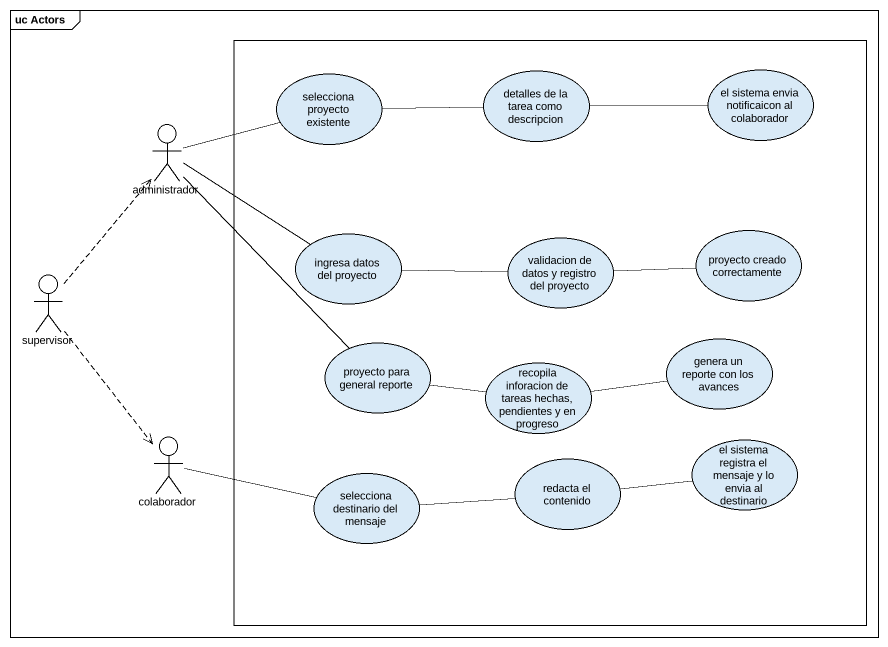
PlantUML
@startuml
mainframe uc Actors
rectangle " " as rectangle1 {
  usecase "selecciona proyecto existente" as selecciona_proyecto
  usecase "detalles de la tarea como descripcion" as detalles_de_la_tarea_como
  usecase "el sistema envia notificaicon al colaborador" as el_sistema_envia
  usecase "ingresa datos del proyecto" as ingresa_datos_del_proyecto
  usecase "validacion de datos y registro del proyecto" as validacion_de_datos_y
  usecase "proyecto creado correctamente" as proyecto_creado
  usecase "proyecto para general reporte" as proyecto_para_general
  usecase "recopila inforacion de tareas hechas, pendientes y en progreso" as recopila_inforacion_de
  usecase "genera un reporte con los avances" as genera_un_reporte_con_los
  usecase "redacta el contenido" as redacta_el_contenido
  usecase "el sistema registra el mensaje y lo envia al destinario" as el_sistema_registra_el
  usecase "selecciona destinario del mensaje" as selecciona_destinario_del
}
actor administrador
actor supervisor
actor colaborador
selecciona_proyecto -right- detalles_de_la_tarea_como
detalles_de_la_tarea_como -right- el_sistema_envia
administrador -right- selecciona_proyecto
administrador -right- ingresa_datos_del_proyecto
administrador -- proyecto_para_general
ingresa_datos_del_proyecto -right- validacion_de_datos_y
validacion_de_datos_y -right- proyecto_creado
supervisor .up.> administrador
supervisor ..> colaborador
proyecto_para_general -right- recopila_inforacion_de
recopila_inforacion_de -right- genera_un_reporte_con_los
colaborador -right- selecciona_destinario_del
redacta_el_contenido -right- el_sistema_registra_el
selecciona_destinario_del -right- redacta_el_contenido
@enduml
